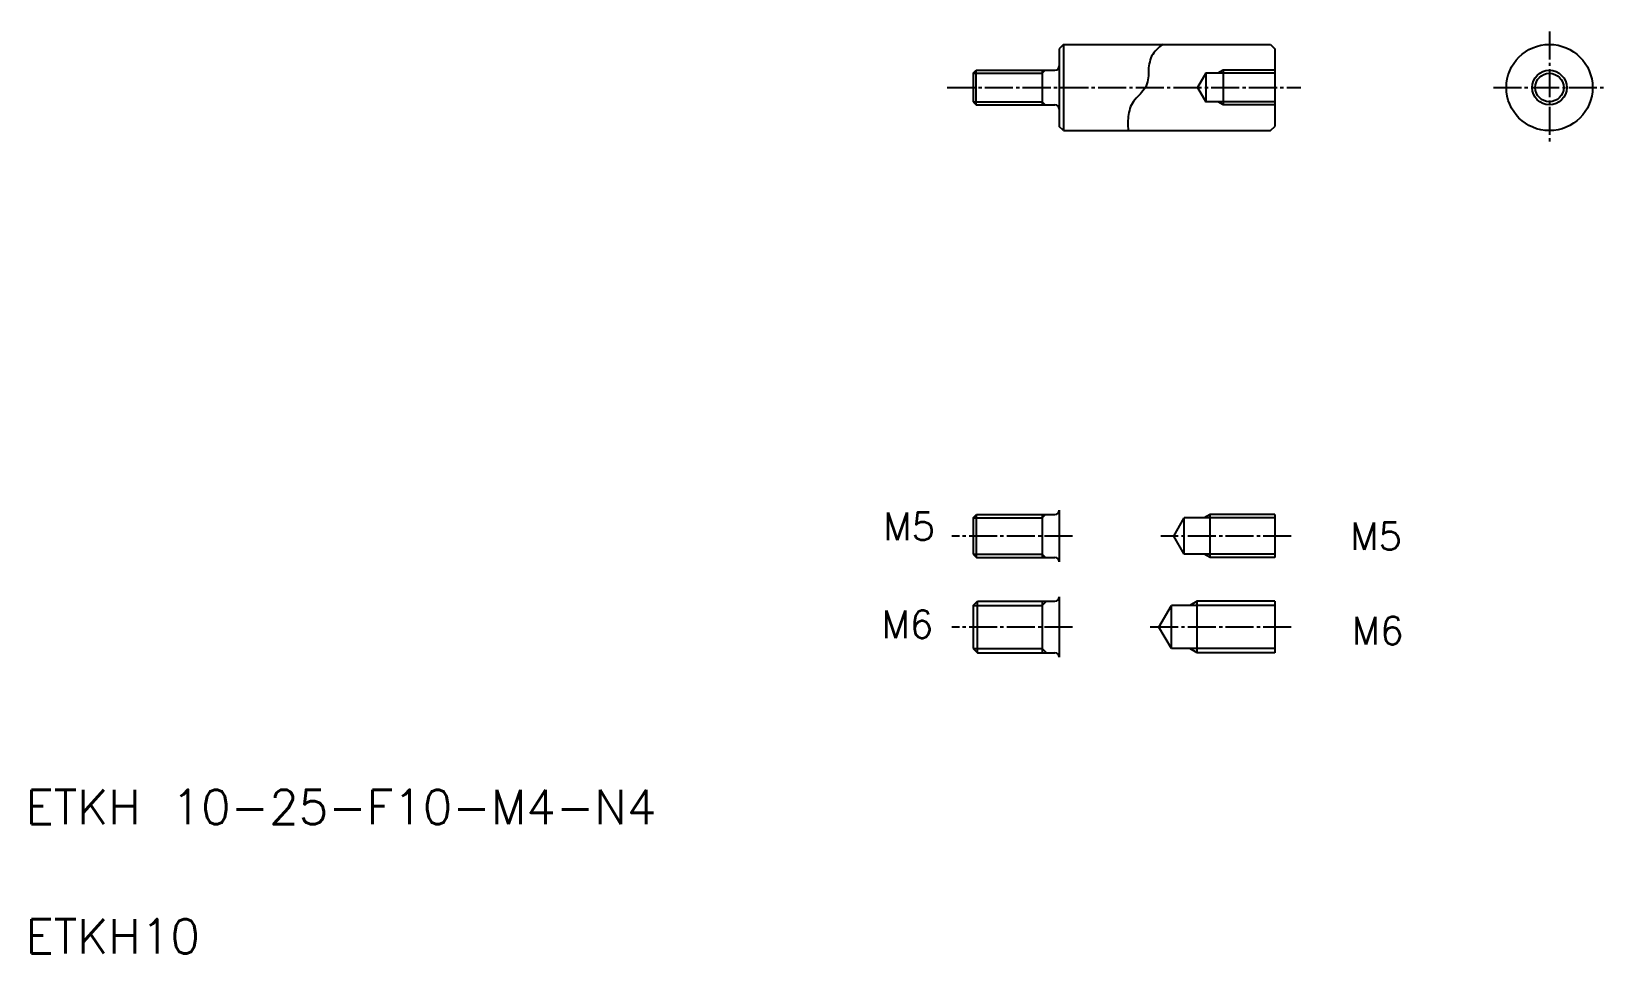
# Model space of a CAD drawing. Extents: x 11 to 193, y 10 to 117.
import ezdxf

# ---------------------------------------------------------------- set-up
doc = ezdxf.new("R2010")
doc.units = 0
doc.header["$LTSCALE"] = 0.25
doc.linetypes.add('CENTER', pattern=[17.5, 13, -1.5, 1.5, -1.5])
doc.layers.get('0').update_dxf_attribs({"linetype": 'CONTINUOUS'})
doc.layers.add('CENTER', color=1, linetype='CENTER')
doc.styles.get("Standard").update_dxf_attribs({"font": 'txt', "bigfont": 'BIGFONT'})

msp = doc.modelspace()

# ---------------------------------------------------------------- linework, layer by layer
at = {"linetype": 'CONTINUOUS'}
for p, q in [((130.4, 115.44), (129.9, 114.94)), ((130.4, 115.44), (154.4, 115.44)), ((130.4, 115.44), (130.4, 105.44)), ((154.4, 115.44), (154.9, 114.94)), ((129.9, 114.94), (129.9, 105.94)), ((154.9, 114.94), (154.9, 105.94)), ((119.9, 112.09), (120.25, 112.44)), ((119.9, 112.09), (119.9, 108.79)), ((120.25, 112.44), (129.4, 112.44)), ((120.25, 108.44), (120.25, 112.44)), ((127.9, 112.44), (127.9, 108.44)), ((146.9, 112.09), (145.94, 110.44)), ((154.9, 112.09), (146.9, 112.09)), ((146.9, 112.09), (146.9, 108.79)), ((148.9, 112.44), (148.9, 108.44)), ((145.94, 110.44), (146.9, 108.79)), ((119.9, 108.79), (120.25, 108.44)), ((120.25, 108.44), (129.4, 108.44)), ((154.9, 108.79), (146.9, 108.79)), ((130.4, 105.44), (129.9, 105.94)), ((154.4, 105.44), (154.9, 105.94)), ((130.4, 105.44), (154.4, 105.44)), ((119.9, 60.52), (120.3, 60.92)), ((119.9, 60.52), (119.9, 56.32)), ((120.3, 60.92), (129.4, 60.92)), ((120.3, 55.92), (120.3, 60.92)), ((127.9, 60.92), (127.9, 55.92)), ((129.9, 61.42), (129.9, 55.42)), ((119.9, 56.32), (120.3, 55.92)), ((120.3, 55.92), (129.4, 55.92)), ((129.9, 51.37), (129.9, 44.37)), ((119.9, 50.37), (120.4, 50.87)), ((119.9, 50.37), (119.9, 45.37)), ((120.4, 50.87), (129.4, 50.87)), ((120.4, 44.87), (120.4, 50.87)), ((127.9, 50.87), (127.9, 44.87)), ((119.9, 45.37), (120.4, 44.87)), ((120.4, 44.87), (129.4, 44.87))]:
    msp.add_line(p, q, dxfattribs=at)
at = {"color": 3, "linetype": 'CONTINUOUS'}
for p, q in [((119.9, 112.09), (127.9, 112.09)), ((127.9, 112.09), (128.25, 112.44)), ((154.9, 112.44), (148.9, 112.44)), ((119.9, 108.79), (127.9, 108.79)), ((127.9, 108.79), (128.25, 108.44)), ((154.9, 108.44), (148.9, 108.44)), ((119.9, 60.52), (127.9, 60.52)), ((127.9, 60.52), (128.3, 60.92)), ((119.9, 56.32), (127.9, 56.32)), ((127.9, 56.32), (128.3, 55.92)), ((119.9, 50.37), (127.9, 50.37)), ((127.9, 50.37), (128.4, 50.87)), ((119.9, 45.37), (127.9, 45.37)), ((127.9, 45.37), (128.4, 44.87))]:
    msp.add_line(p, q, dxfattribs=at)
at = {"color": 3}
for p, q in [((148.9, 112.44), (148.29, 112.09)), ((148.9, 108.44), (148.29, 108.79)), ((147.4, 60.92), (146.7, 60.52)), ((154.9, 60.92), (147.4, 60.92)), ((147.4, 55.92), (146.7, 56.32)), ((154.9, 55.92), (147.4, 55.92)), ((145.9, 50.87), (145.03, 50.37)), ((154.9, 50.87), (145.9, 50.87)), ((145.9, 44.87), (145.03, 45.37)), ((154.9, 44.87), (145.9, 44.87))]:
    msp.add_line(p, q, dxfattribs=at)
for p, q in [((143.18, 58.42), (144.4, 60.52)), ((154.9, 60.52), (144.4, 60.52)), ((144.4, 56.32), (144.4, 60.52)), ((147.4, 55.92), (147.4, 60.92)), ((149.65, 60.52), (149.65, 60.52)), ((152.27, 60.52), (152.27, 60.52)), ((154.9, 60.92), (154.9, 55.92)), ((144.4, 56.32), (143.18, 58.42)), ((154.9, 56.32), (144.4, 56.32)), ((141.45, 47.87), (142.9, 50.37)), ((154.9, 50.37), (142.9, 50.37)), ((142.9, 45.37), (142.9, 50.37)), ((145.9, 44.87), (145.9, 50.87)), ((154.9, 50.87), (154.9, 44.87)), ((142.9, 45.37), (141.45, 47.87)), ((154.9, 45.37), (142.9, 45.37))]:
    msp.add_line(p, q)
at = {"color": 3, "linetype": 'CONTINUOUS'}
msp.add_lwpolyline([(141.9, 115.44, 0.103814), (140.61, 114.09, 0.109988), (140.25, 112.26, -0.111121), (139.89, 110.43, -0.040783), (138.65, 109.03, 0.133755), (137.93, 107.32, 0.064394), (137.9, 105.44)], format="xyb", dxfattribs=at)
at = {"linetype": 'CONTINUOUS'}
for radius in [5, 1.65]:
    msp.add_circle((186.75, 110.44), radius, dxfattribs=at)
at = {"color": 3, "linetype": 'CONTINUOUS'}
msp.add_circle((186.75, 110.44), 2, dxfattribs=at)
at = {"linetype": 'CONTINUOUS'}
for centre, start, end in [((129.4, 112.94), 270, 0), ((129.4, 107.94), 0, 90)]:
    msp.add_arc(centre, 0.5, start, end, dxfattribs=at)
for centre, start, end in [((129.4, 61.42), 270, 0), ((129.4, 55.42), 0, 90), ((129.4, 51.37), 270, 0), ((129.4, 44.37), 0, 90)]:
    msp.add_arc(centre, 0.5, start, end)
at = {"layer": 'CENTER', "color": 1, "linetype": 'CENTER'}
for p, q in [((186.75, 116.94), (186.75, 103.94)), ((116.9, 110.44), (157.9, 110.44)), ((180.25, 110.44), (193.25, 110.44)), ((131.43, 58.42), (117.45, 58.42)), ((156.81, 58.42), (141.68, 58.42)), ((131.43, 47.87), (117.45, 47.87)), ((156.81, 47.87), (140.14, 47.87))]:
    msp.add_line(p, q, dxfattribs=at)

# ---------------------------------------------------------------- texts
for s, height, p in [('M5', 3.2, (109.46, 57.95)), ('M5', 3.2, (163.62, 56.81)), ('M6', 3.2, (109.26, 46.59)), ('M6', 3.2, (163.81, 45.85)), ('ETKH 10-25-F10-M4-N4', 4, (10, 25)), ('ETKH10', 4, (10, 10))]:
    msp.add_text(s, height=height).set_placement(p)

doc.saveas('drawing.dxf')
